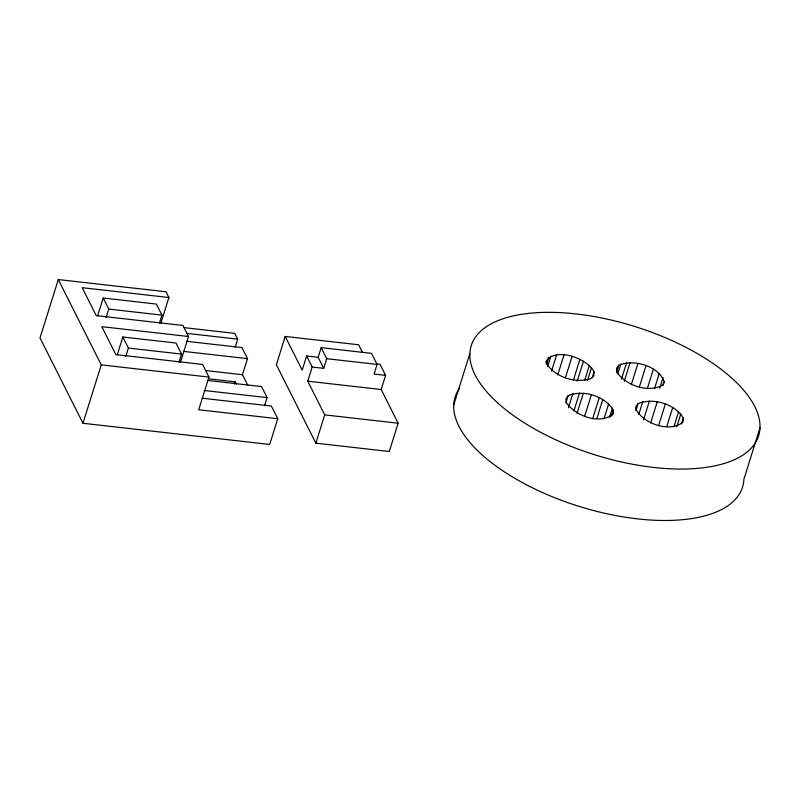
<?xml version="1.0" encoding="UTF-8"?>
<svg xmlns="http://www.w3.org/2000/svg" width="800" height="800" viewBox="0 0 800 800"><rect width="100%" height="100%" fill="white"/><g stroke="black" fill="none" stroke-linecap="round" stroke-linejoin="round"><path stroke-width="1.2" d="M594.05 371.85L593.83 375.68L590.92 378.6C575.68 383.6 556.39 377.53 547.02 364.49L546.56 360.49C556.74 347.31 587.44 358.39 594.05 371.85L592.22 377.7M613.37 410.22L613.14 414.05C599.53 425.12 575.88 415.98 566.34 402.86L565.88 398.86L568.13 395.68C583.5 389.36 604.74 396.01 613.37 410.22L611.54 416.06M683.3 418.15L683.08 421.98C669.9 433.37 642.59 423.44 635.7 408.72L635.81 406.79L638.07 403.61C653.29 397.5 674.85 403.72 683.3 418.15L681.47 424M160.86 323.18L168.9 297.52L166 291.76L58.3 279.55L40 337.94L82.96 423.27L269.69 444.45L277.75 418.72L271.37 406.06L202.22 398.22M97.61 315.9L103.21 298.03L156.36 304.06L161.92 315.11L159.41 323.15M106.16 317.42L108.77 309.08L103.21 298.03M82.96 423.27L101.26 364.88L58.3 279.55M117.23 354.88L122.84 337.01L175.99 343.04L181.55 354.09L179.03 362.13M125.78 356.4L128.4 348.06L122.84 337.01M180.32 362.66L188.52 336.5L182.96 325.45L96.24 315.62L82.18 287.68L168.9 297.52M188.52 336.5L101.8 326.67L115.86 354.6L202.58 364.43L208.96 377.09L198.72 409.76L277.75 418.72M235.17 347.19L237.7 339.15L234.79 333.39L184.16 327.64M234.5 383.99L235.17 381.85L208.41 378.81M247.87 385.46L242.46 374.72L247.5 358.64L241.93 347.59L186.37 341.29M362.49 352.39L358.66 344.78L285.22 336.45L276.36 364.75L315.84 443.17L389.27 451.5L398.14 423.21L381.18 389.52L385.61 375.37L380.05 364.32L376.59 363.93M264.6 405.66L267.12 397.62L261.56 386.57L207.23 380.41M306.62 355.99L312.18 367.04L323.72 368.35L318.16 357.3L306.62 355.99L302.19 370.14L285.22 336.45M315.84 443.17L324.71 414.88L307.75 381.19L312.18 367.04M318.16 357.3L321.18 347.66L371.53 353.37L377.1 364.42L374.07 374.06L385.61 375.37M323.72 368.35L326.74 358.71L321.18 347.66M453.73 405L469.85 353.56M545.83 362.83L546.56 360.49M546.62 364.33L548.82 357.31M547.6 366.67L550.89 356.15M551.52 371.2L556.65 354.83M557.75 374.86L563.98 354.98M565.44 377.62L572.03 356.58M565.93 402.7L568.13 395.68M573.3 380.48L579.89 359.44M568.45 407.71L572.85 393.68M577.24 381.12L583.47 361.24M573.99 410.63L579.48 393.09M584.63 380.55L589.39 365.35M577.06 413.23L583.29 393.35M587.54 380.4L591.57 367.54M584.75 415.99L591.35 394.95M592.61 418.85L599.21 397.81M596.92 418.32L602.78 399.61M616.55 372.26L618.75 365.25C633.66 358.79 658.59 365.81 664.22 381.79L663.12 385.3M617.9 373.44L620.83 364.08M603.94 418.92L608.71 403.72M609.52 417.44L612.45 408.09M621.46 379.14L626.59 362.77M624.24 381.36L630.1 362.66M631.31 384.59L637.9 363.54M639.38 386.85L645.98 365.8M635.87 410.63L638.07 403.61M638.75 414.48L642.78 401.61M647.54 387.88L653.4 369.18M643.56 419.73L649.42 401.02M654.56 388.48L659.32 373.29M659.78 388.18L663.07 377.66M650.63 422.95L657.22 401.91M658.7 425.21L665.29 404.17M666.85 426.25L672.72 407.54M673.88 426.85L678.64 411.65M676.79 426.7L680.82 413.84M760 427.82L743.88 479.26A150.6 67.2 17.4 0 1 576.95 505.7A150.6 67.2 17.4 0 1 459.43 388.41M664.22 381.79L662.63 385.21C647.77 393 626.44 385.69 616.96 372.42L616.5 368.43L618.75 365.25M108.77 309.08L161.92 315.11M187.07 333.4L237.7 339.15M326.74 358.71L377.1 364.42M183.29 351.36L247.5 358.64M128.4 348.06L181.55 354.09M307.75 381.19L381.18 389.52M205.42 370.52L242.46 374.72M101.26 364.88L208.96 377.09M204.15 390.48L267.12 397.62M324.71 414.88L398.14 423.21M235.17 381.85L236.28 384.06M510.26 413.23A150.6 67.2 17.4 0 0 754.3 444.41A150.6 67.2 17.4 0 0 580.22 314.43A150.6 67.2 17.4 0 0 510.26 413.23"/></g></svg>
